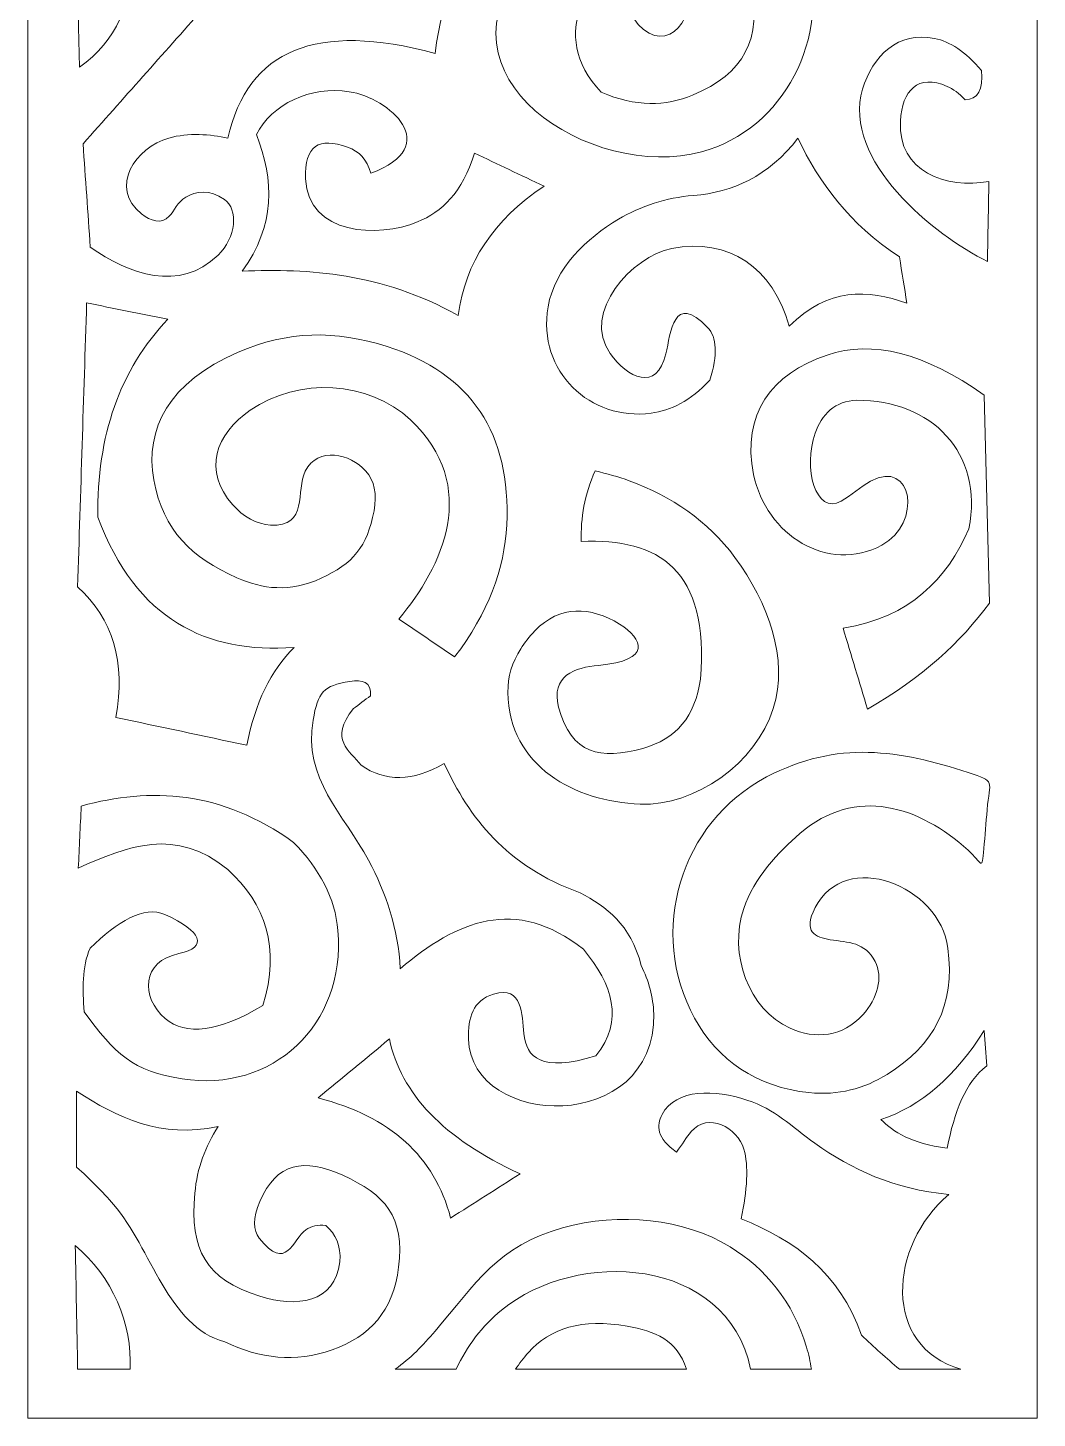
# Model space of a CAD drawing. Header units: centimetres. Extents: x -9.4 to 9.1, y -12.9 to 12.6.
# Drawn here: x 0.29 to 9.07, y -12.94 to -0.86 of the extents above; entities that cross this region are included whole.
import ezdxf

# ---------------------------------------------------------------- set-up
doc = ezdxf.new("R2010")
doc.units = ezdxf.units.CM
doc.header["$MEASUREMENT"] = 0
doc.layers.add('layer 1', color=7, linetype='Continuous')

msp = doc.modelspace()

# ---------------------------------------------------------------- linework, layer by layer
at = {"layer": 'layer 1', "color": 177, "lineweight": 9}
for points, knots in [([(0.29452, 12.63268), (0.29452, 12.63268), (9.07084, 12.63268), (9.07084, 12.63268), (9.07084, 12.63268), (9.07084, 12.63268), (9.07084, -12.94053), (9.07084, -12.94053), (9.07084, -12.94053), (9.07084, -12.94053), (0.29452, -12.94053), (0.29452, -12.94053), (0.29452, -12.94053), (0.29452, -12.94053), (0.29452, 12.63268), (0.29452, 12.63268)], [0, 0, 0, 0, 0.2, 0.2, 0.2, 0.2, 0.4, 0.4, 0.4, 0.4, 0.6, 0.6, 0.6, 0.6, 1, 1, 1, 1]), ([(2.00365, -2.34893), (2.12886, -2.43524), (2.10531, -2.68267), (1.94837, -2.83395), (1.94837, -2.83395), (1.61063, -3.15951), (1.1762, -2.99812), (0.83746, -2.76315), (0.83746, -2.76315), (0.81675, -2.46387), (0.79604, -2.16459), (0.77532, -1.86531), (0.77532, -1.86531), (1.12229, -1.47518), (1.46925, -1.08505), (1.81621, -0.69491), (1.81621, -0.69491), (2.18862, -0.71531), (2.54985, -0.72497), (2.88217, -0.66061), (2.88217, -0.66061), (3.35169, -0.56968), (3.60576, -0.3495), (3.83643, -0.07816), (3.83643, -0.07816), (4.1883, 0.33575), (4.38386, 0.66391), (4.94473, 0.81998), (4.94473, 0.81998), (5.43604, 0.95671), (6.00214, 0.89932), (6.40088, 0.65438), (6.40088, 0.65438), (6.70625, 0.4668), (6.95034, 0.17296), (7.06531, -0.21636), (7.06531, -0.21636), (7.2791, -0.94031), (6.87164, -1.73886), (6.15307, -1.9348), (6.15307, -1.9348), (5.20186, -2.19415), (3.74825, -1.28039), (4.64701, -0.26426), (4.64701, -0.26426), (4.8338, -0.05308), (5.11271, 0.03303), (5.50516, -0.03503), (5.50516, -0.03503), (5.76208, -0.07958), (5.97112, -0.16784), (6.03444, -0.46408), (6.03444, -0.46408), (6.1135, -0.83394), (5.79448, -1.12372), (5.55659, -0.76837), (5.55659, -0.76837), (5.19262, -0.22472), (4.79772, -0.92634), (5.28067, -1.41639), (5.28067, -1.41639), (5.57974, -1.54554), (5.84029, -1.53952), (6.07479, -1.4421), (6.07479, -1.4421), (6.52516, -1.25501), (6.67374, -0.9626), (6.58986, -0.4625), (6.58986, -0.4625), (6.41578, 0.57551), (5.07711, 0.64882), (4.41373, 0.10432), (4.41373, 0.10432), (4.07768, -0.17151), (3.89951, -0.57189), (3.83585, -1.0797), (3.83585, -1.0797), (2.80611, -0.80078), (2.20539, -1.04662), (2.03371, -1.81721), (2.03371, -1.81721), (1.88303, -1.78197), (1.68918, -1.76801), (1.52114, -1.81526), (1.52114, -1.81526), (1.23119, -1.89677), (0.99593, -2.24665), (1.28362, -2.47449), (1.28362, -2.47449), (1.3617, -2.53632), (1.45755, -2.56754), (1.52412, -2.49544), (1.52412, -2.49544), (1.56663, -2.4494), (1.5981, -2.37092), (1.66735, -2.3291), (1.66735, -2.3291), (1.7564, -2.27533), (1.87554, -2.26063), (2.00365, -2.34893)], [0, 0, 0, 0, 0.03846154, 0.03846154, 0.03846154, 0.03846154, 0.07692308, 0.07692308, 0.07692308, 0.07692308, 0.11538462, 0.11538462, 0.11538462, 0.11538462, 0.15384615, 0.15384615, 0.15384615, 0.15384615, 0.19230769, 0.19230769, 0.19230769, 0.19230769, 0.23076923, 0.23076923, 0.23076923, 0.23076923, 0.26923077, 0.26923077, 0.26923077, 0.26923077, 0.30769231, 0.30769231, 0.30769231, 0.30769231, 0.34615385, 0.34615385, 0.34615385, 0.34615385, 0.38461538, 0.38461538, 0.38461538, 0.38461538, 0.42307692, 0.42307692, 0.42307692, 0.42307692, 0.46153846, 0.46153846, 0.46153846, 0.46153846, 0.5, 0.5, 0.5, 0.5, 0.53846154, 0.53846154, 0.53846154, 0.53846154, 0.57692308, 0.57692308, 0.57692308, 0.57692308, 0.61538462, 0.61538462, 0.61538462, 0.61538462, 0.65384615, 0.65384615, 0.65384615, 0.65384615, 0.69230769, 0.69230769, 0.69230769, 0.69230769, 0.73076923, 0.73076923, 0.73076923, 0.73076923, 0.76923077, 0.76923077, 0.76923077, 0.76923077, 0.80769231, 0.80769231, 0.80769231, 0.80769231, 0.84615385, 0.84615385, 0.84615385, 0.84615385, 0.88461538, 0.88461538, 0.88461538, 0.88461538, 0.92307692, 0.92307692, 0.92307692, 0.92307692, 1, 1, 1, 1]), ([(0.70752, 0.66679), (1.2732, 0.19162), (1.39929, -0.74538), (0.743, -1.20028), (0.743, -1.20028), (0.73117, -0.57791), (0.71935, 0.04444), (0.70752, 0.66679)], [0, 0, 0, 0, 0.33333333, 0.33333333, 0.33333333, 0.33333333, 1, 1, 1, 1]), ([(8.65105, -2.19232), (8.64672, -2.42435), (8.6424, -2.65638), (8.63808, -2.8884), (8.63808, -2.8884), (8.17925, -2.66306), (7.36786, -2.00888), (7.55255, -1.39115), (7.55255, -1.39115), (7.63985, -1.09912), (7.86266, -0.88387), (8.17903, -0.94937), (8.17903, -0.94937), (8.31076, -0.97664), (8.44608, -1.06294), (8.58619, -1.22852), (8.58619, -1.22852), (8.60218, -1.39531), (8.55462, -1.48009), (8.44351, -1.48286), (8.44351, -1.48286), (8.39163, -1.42587), (8.33975, -1.38914), (8.28787, -1.36616), (8.28787, -1.36616), (8.03393, -1.25366), (7.89572, -1.40157), (7.88171, -1.66852), (7.88171, -1.66852), (7.85837, -2.1128), (8.27957, -2.25675), (8.65105, -2.19232)], [0, 0, 0, 0, 0.11111111, 0.11111111, 0.11111111, 0.11111111, 0.22222222, 0.22222222, 0.22222222, 0.22222222, 0.33333333, 0.33333333, 0.33333333, 0.33333333, 0.44444444, 0.44444444, 0.44444444, 0.44444444, 0.55555556, 0.55555556, 0.55555556, 0.55555556, 0.66666667, 0.66666667, 0.66666667, 0.66666667, 0.77777778, 0.77777778, 0.77777778, 0.77777778, 1, 1, 1, 1]), ([(4.03782, -3.35637), (4.09571, -2.90028), (4.34429, -2.52618), (4.78353, -2.23407), (4.78353, -2.23407), (4.58157, -2.13787), (4.37961, -2.04168), (4.17764, -1.94547), (4.17764, -1.94547), (4.07453, -2.29154), (3.8947, -2.45667), (3.68224, -2.54481), (3.68224, -2.54481), (3.3441, -2.68509), (2.73017, -2.65921), (2.71041, -2.17078), (2.71041, -2.17078), (2.6986, -1.87888), (2.82561, -1.80408), (3.07497, -1.8941), (3.07497, -1.8941), (3.17517, -1.93028), (3.24662, -2.00108), (3.27657, -2.12184), (3.27657, -2.12184), (3.91715, -1.88423), (3.43564, -1.46621), (3.09013, -1.41222), (3.09013, -1.41222), (2.75362, -1.35964), (2.41363, -1.52271), (2.28228, -1.78515), (2.28228, -1.78515), (2.43557, -2.18063), (2.44977, -2.57611), (2.158, -2.97158), (2.158, -2.97158), (2.74871, -2.95168), (3.3514, -2.98117), (4.03782, -3.35637)], [0, 0, 0, 0, 0.09090909, 0.09090909, 0.09090909, 0.09090909, 0.18181818, 0.18181818, 0.18181818, 0.18181818, 0.27272727, 0.27272727, 0.27272727, 0.27272727, 0.36363636, 0.36363636, 0.36363636, 0.36363636, 0.45454545, 0.45454545, 0.45454545, 0.45454545, 0.54545455, 0.54545455, 0.54545455, 0.54545455, 0.63636364, 0.63636364, 0.63636364, 0.63636364, 0.72727273, 0.72727273, 0.72727273, 0.72727273, 0.81818182, 0.81818182, 0.81818182, 0.81818182, 1, 1, 1, 1]), ([(7.93764, -3.24982), (7.91603, -3.11597), (7.89441, -2.98211), (7.87279, -2.84824), (7.87279, -2.84824), (7.43574, -2.56003), (7.17353, -2.20416), (6.99076, -1.81751), (6.99076, -1.81751), (6.73319, -2.14874), (6.42262, -2.28741), (6.08148, -2.31456), (6.08148, -2.31456), (5.84312, -2.33353), (5.62458, -2.40628), (5.4296, -2.52141), (5.4296, -2.52141), (5.15466, -2.68375), (4.87635, -2.94508), (4.818, -3.28161), (4.818, -3.28161), (4.7202, -3.84561), (5.18947, -4.27789), (5.71313, -4.20578), (5.71313, -4.20578), (5.88392, -4.18226), (6.0547, -4.10111), (6.22547, -3.91913), (6.22547, -3.91913), (6.29388, -3.69882), (6.28688, -3.54596), (6.20446, -3.46056), (6.20446, -3.46056), (5.90649, -3.15178), (5.885, -3.50713), (5.84235, -3.69063), (5.84235, -3.69063), (5.7639, -4.02818), (5.50548, -3.89492), (5.35908, -3.68899), (5.35908, -3.68899), (5.10279, -3.32849), (5.55155, -2.84197), (5.89324, -2.77504), (5.89324, -2.77504), (6.38884, -2.67795), (6.77532, -2.94153), (6.91294, -3.45061), (6.91294, -3.45061), (7.25452, -3.11072), (7.59609, -3.12999), (7.93764, -3.24982)], [0, 0, 0, 0, 0.07142857, 0.07142857, 0.07142857, 0.07142857, 0.14285714, 0.14285714, 0.14285714, 0.14285714, 0.21428571, 0.21428571, 0.21428571, 0.21428571, 0.28571429, 0.28571429, 0.28571429, 0.28571429, 0.35714286, 0.35714286, 0.35714286, 0.35714286, 0.42857143, 0.42857143, 0.42857143, 0.42857143, 0.5, 0.5, 0.5, 0.5, 0.57142857, 0.57142857, 0.57142857, 0.57142857, 0.64285714, 0.64285714, 0.64285714, 0.64285714, 0.71428571, 0.71428571, 0.71428571, 0.71428571, 0.78571429, 0.78571429, 0.78571429, 0.78571429, 0.85714286, 0.85714286, 0.85714286, 0.85714286, 1, 1, 1, 1]), ([(0.80616, -3.24816), (1.04144, -3.29538), (1.27672, -3.34259), (1.512, -3.3898), (1.512, -3.3898), (1.0958, -3.82745), (0.8932, -4.40075), (0.90419, -5.10969), (0.90419, -5.10969), (1.23915, -6.00673), (1.84779, -6.29541), (2.60997, -6.24279), (2.60997, -6.24279), (2.40701, -6.44129), (2.26976, -6.72457), (2.19823, -7.09262), (2.19823, -7.09262), (1.81917, -7.01169), (1.44011, -6.93075), (1.06105, -6.84981), (1.06105, -6.84981), (1.14712, -6.37038), (1.03602, -5.99268), (0.72773, -5.71671), (0.72773, -5.71671), (0.75388, -4.89386), (0.78002, -4.07101), (0.80616, -3.24816)], [0, 0, 0, 0, 0.125, 0.125, 0.125, 0.125, 0.25, 0.25, 0.25, 0.25, 0.375, 0.375, 0.375, 0.375, 0.5, 0.5, 0.5, 0.5, 0.625, 0.625, 0.625, 0.625, 0.75, 0.75, 0.75, 0.75, 1, 1, 1, 1]), ([(3.521, -5.99527), (3.68251, -6.10513), (3.84402, -6.21499), (4.00552, -6.32484), (4.00552, -6.32484), (4.29689, -5.94248), (4.43959, -5.56012), (4.45853, -5.17776), (4.45853, -5.17776), (4.49779, -4.38501), (4.14975, -3.85985), (3.41867, -3.62698), (3.41867, -3.62698), (2.96324, -3.48192), (2.55762, -3.49021), (2.12227, -3.67688), (2.12227, -3.67688), (1.52231, -3.93414), (1.30937, -4.34409), (1.39075, -4.78645), (1.39075, -4.78645), (1.4728, -5.23246), (1.72052, -5.45926), (2.11229, -5.63615), (2.11229, -5.63615), (2.3339, -5.73621), (2.57199, -5.76547), (2.84593, -5.64049), (2.84593, -5.64049), (3.12133, -5.51485), (3.24542, -5.36733), (3.30468, -5.0548), (3.30468, -5.0548), (3.3323, -4.90917), (3.30831, -4.79398), (3.23272, -4.70923), (3.23272, -4.70923), (3.09591, -4.55582), (2.81936, -4.49334), (2.70739, -4.71016), (2.70739, -4.71016), (2.62058, -4.87828), (2.73787, -5.1971), (2.40431, -5.17935), (2.40431, -5.17935), (2.28868, -5.17319), (2.16343, -5.10193), (2.07635, -5.00307), (2.07635, -5.00307), (1.81277, -4.70385), (1.92832, -4.38663), (2.22917, -4.17998), (2.22917, -4.17998), (2.6477, -3.89248), (3.25867, -3.92146), (3.62194, -4.26439), (3.62194, -4.26439), (4.2325, -4.84074), (3.89951, -5.54303), (3.521, -5.99527)], [0, 0, 0, 0, 0.0625, 0.0625, 0.0625, 0.0625, 0.125, 0.125, 0.125, 0.125, 0.1875, 0.1875, 0.1875, 0.1875, 0.25, 0.25, 0.25, 0.25, 0.3125, 0.3125, 0.3125, 0.3125, 0.375, 0.375, 0.375, 0.375, 0.4375, 0.4375, 0.4375, 0.4375, 0.5, 0.5, 0.5, 0.5, 0.5625, 0.5625, 0.5625, 0.5625, 0.625, 0.625, 0.625, 0.625, 0.6875, 0.6875, 0.6875, 0.6875, 0.75, 0.75, 0.75, 0.75, 0.8125, 0.8125, 0.8125, 0.8125, 0.875, 0.875, 0.875, 0.875, 1, 1, 1, 1]), ([(7.59515, -6.77749), (7.52452, -6.54343), (7.45387, -6.30937), (7.38323, -6.07531), (7.38323, -6.07531), (7.96947, -5.97835), (8.28454, -5.64817), (8.47633, -5.21198), (8.47633, -5.21198), (8.61081, -4.54725), (8.14446, -4.08931), (7.50297, -4.09443), (7.50297, -4.09443), (7.31252, -4.09595), (7.19659, -4.22219), (7.14029, -4.37959), (7.14029, -4.37959), (7.03282, -4.68008), (7.14268, -5.09412), (7.36625, -4.97082), (7.36625, -4.97082), (7.44915, -4.9251), (7.54073, -4.84206), (7.62044, -4.79842), (7.62044, -4.79842), (7.99231, -4.5948), (8.07241, -5.16418), (7.72028, -5.35366), (7.72028, -5.35366), (7.25233, -5.60549), (6.71305, -5.26411), (6.6055, -4.73934), (6.6055, -4.73934), (6.49781, -4.21391), (6.76213, -3.86542), (7.24328, -3.7015), (7.24328, -3.7015), (7.63822, -3.56693), (8.09386, -3.68289), (8.61018, -4.04937), (8.61018, -4.04937), (8.62504, -4.65178), (8.63992, -5.2542), (8.65479, -5.8566), (8.65479, -5.8566), (8.40941, -6.19536), (8.07058, -6.50657), (7.59515, -6.77749)], [0, 0, 0, 0, 0.07692308, 0.07692308, 0.07692308, 0.07692308, 0.15384615, 0.15384615, 0.15384615, 0.15384615, 0.23076923, 0.23076923, 0.23076923, 0.23076923, 0.30769231, 0.30769231, 0.30769231, 0.30769231, 0.38461538, 0.38461538, 0.38461538, 0.38461538, 0.46153846, 0.46153846, 0.46153846, 0.46153846, 0.53846154, 0.53846154, 0.53846154, 0.53846154, 0.61538462, 0.61538462, 0.61538462, 0.61538462, 0.69230769, 0.69230769, 0.69230769, 0.69230769, 0.76923077, 0.76923077, 0.76923077, 0.76923077, 0.84615385, 0.84615385, 0.84615385, 0.84615385, 1, 1, 1, 1]), ([(5.10527, -5.32172), (5.10319, -5.11694), (5.13192, -4.91216), (5.22844, -4.70735), (5.22844, -4.70735), (5.32985, -4.73291), (5.42961, -4.75771), (5.52347, -4.79311), (5.52347, -4.79311), (5.89254, -4.93229), (6.20442, -5.13729), (6.4427, -5.46013), (6.4427, -5.46013), (6.73436, -5.85527), (6.91209, -6.33987), (6.7751, -6.77384), (6.7751, -6.77384), (6.62548, -7.2478), (6.09808, -7.62345), (5.61845, -7.60412), (5.61845, -7.60412), (5.05357, -7.58135), (4.47946, -7.2804), (4.46871, -6.63311), (4.46871, -6.63311), (4.46642, -6.495), (4.50543, -6.3708), (4.58003, -6.25398), (4.58003, -6.25398), (4.61394, -6.20088), (4.65521, -6.1493), (4.70329, -6.09864), (4.70329, -6.09864), (4.91979, -5.87048), (5.19017, -5.88689), (5.43832, -6.03921), (5.43832, -6.03921), (5.64522, -6.16623), (5.72446, -6.35752), (5.25707, -6.3977), (5.25707, -6.3977), (5.05111, -6.4154), (4.83862, -6.49045), (4.91012, -6.76124), (4.91012, -6.76124), (5.01939, -7.17508), (5.27553, -7.22005), (5.64102, -7.11957), (5.64102, -7.11957), (5.93226, -7.03951), (6.09923, -6.8392), (6.14194, -6.51868), (6.14194, -6.51868), (6.22164, -5.56635), (5.78159, -5.29034), (5.10527, -5.32172)], [0, 0, 0, 0, 0.06666667, 0.06666667, 0.06666667, 0.06666667, 0.13333333, 0.13333333, 0.13333333, 0.13333333, 0.2, 0.2, 0.2, 0.2, 0.26666667, 0.26666667, 0.26666667, 0.26666667, 0.33333333, 0.33333333, 0.33333333, 0.33333333, 0.4, 0.4, 0.4, 0.4, 0.46666667, 0.46666667, 0.46666667, 0.46666667, 0.53333333, 0.53333333, 0.53333333, 0.53333333, 0.6, 0.6, 0.6, 0.6, 0.66666667, 0.66666667, 0.66666667, 0.66666667, 0.73333333, 0.73333333, 0.73333333, 0.73333333, 0.8, 0.8, 0.8, 0.8, 0.86666667, 0.86666667, 0.86666667, 0.86666667, 1, 1, 1, 1]), ([(4.3443, -9.25495), (4.163, -9.31063), (4.12116, -9.45929), (4.12654, -9.64736), (4.12654, -9.64736), (4.14891, -10.42811), (5.75623, -10.482), (5.73622, -9.42627), (5.73622, -9.42627), (5.73348, -9.28132), (5.69314, -9.14191), (5.62816, -9.00615), (5.62816, -9.00615), (5.53381, -8.64661), (5.32398, -8.49562), (5.09765, -8.37442), (5.09765, -8.37442), (4.4492, -8.14121), (4.13492, -7.72229), (3.91419, -7.25136), (3.91419, -7.25136), (3.64102, -7.40866), (3.4007, -7.41334), (3.19323, -7.2654), (3.19323, -7.2654), (3.09169, -7.1378), (2.9113, -7.04638), (3.12522, -6.77406), (3.12522, -6.77406), (3.1751, -6.73663), (3.22498, -6.6992), (3.27485, -6.66176), (3.27485, -6.66176), (3.28004, -6.54367), (3.2063, -6.51868), (3.09592, -6.5369), (3.09592, -6.5369), (2.86113, -6.57563), (2.81868, -6.62989), (2.77479, -6.87333), (2.77479, -6.87333), (2.68406, -7.3765), (3.04334, -7.69666), (3.25677, -8.09083), (3.25677, -8.09083), (3.4115, -8.3766), (3.51411, -8.68629), (3.53331, -9.03422), (3.53331, -9.03422), (4.02292, -8.61929), (4.53457, -8.39754), (5.12485, -8.86576), (5.12485, -8.86576), (5.38114, -9.1746), (5.48029, -9.48344), (5.23368, -9.79229), (5.23368, -9.79229), (4.75665, -9.93529), (4.62947, -9.8075), (4.60849, -9.59751), (4.60849, -9.59751), (4.59241, -9.43648), (4.5974, -9.17722), (4.3443, -9.25495)], [0, 0, 0, 0, 0.05882353, 0.05882353, 0.05882353, 0.05882353, 0.11764706, 0.11764706, 0.11764706, 0.11764706, 0.17647059, 0.17647059, 0.17647059, 0.17647059, 0.23529412, 0.23529412, 0.23529412, 0.23529412, 0.29411765, 0.29411765, 0.29411765, 0.29411765, 0.35294118, 0.35294118, 0.35294118, 0.35294118, 0.41176471, 0.41176471, 0.41176471, 0.41176471, 0.47058824, 0.47058824, 0.47058824, 0.47058824, 0.52941176, 0.52941176, 0.52941176, 0.52941176, 0.58823529, 0.58823529, 0.58823529, 0.58823529, 0.64705882, 0.64705882, 0.64705882, 0.64705882, 0.70588235, 0.70588235, 0.70588235, 0.70588235, 0.76470588, 0.76470588, 0.76470588, 0.76470588, 0.82352941, 0.82352941, 0.82352941, 0.82352941, 0.88235294, 0.88235294, 0.88235294, 0.88235294, 1, 1, 1, 1]), ([(8.47002, -8.00358), (8.04979, -7.62421), (7.49497, -7.44084), (7.00788, -7.85949), (7.00788, -7.85949), (6.82453, -8.01707), (6.60584, -8.2501), (6.51877, -8.5107), (6.51877, -8.5107), (6.38501, -8.911), (6.56194, -9.38791), (6.92172, -9.55147), (6.92172, -9.55147), (7.14053, -9.65094), (7.38256, -9.62569), (7.55374, -9.43643), (7.55374, -9.43643), (7.68282, -9.2937), (7.73272, -9.10992), (7.66167, -8.97085), (7.66167, -8.97085), (7.5761, -8.80332), (7.4264, -8.80508), (7.27111, -8.78194), (7.27111, -8.78194), (7.14059, -8.76247), (7.03092, -8.71553), (7.1394, -8.50371), (7.1394, -8.50371), (7.40256, -7.98989), (8.22281, -8.30775), (8.29427, -8.85606), (8.29427, -8.85606), (8.35958, -9.35717), (8.17256, -9.69799), (7.76525, -9.95255), (7.76525, -9.95255), (7.56645, -10.07678), (7.34271, -10.13667), (7.08574, -10.11085), (7.08574, -10.11085), (6.63754, -10.0658), (6.28904, -9.8267), (6.09168, -9.46481), (6.09168, -9.46481), (5.68296, -8.71528), (5.96526, -7.76245), (6.7181, -7.36765), (6.7181, -7.36765), (7.33596, -7.04364), (7.8744, -7.1352), (8.4703, -7.32969), (8.4703, -7.32969), (8.71736, -7.4103), (8.65708, -7.39466), (8.63542, -7.65397), (8.63542, -7.65397), (8.62608, -7.76581), (8.61673, -7.87766), (8.6074, -7.9895), (8.6074, -7.9895), (8.59015, -8.1961), (8.5934, -8.11494), (8.47002, -8.00358)], [0, 0, 0, 0, 0.05882353, 0.05882353, 0.05882353, 0.05882353, 0.11764706, 0.11764706, 0.11764706, 0.11764706, 0.17647059, 0.17647059, 0.17647059, 0.17647059, 0.23529412, 0.23529412, 0.23529412, 0.23529412, 0.29411765, 0.29411765, 0.29411765, 0.29411765, 0.35294118, 0.35294118, 0.35294118, 0.35294118, 0.41176471, 0.41176471, 0.41176471, 0.41176471, 0.47058824, 0.47058824, 0.47058824, 0.47058824, 0.52941176, 0.52941176, 0.52941176, 0.52941176, 0.58823529, 0.58823529, 0.58823529, 0.58823529, 0.64705882, 0.64705882, 0.64705882, 0.64705882, 0.70588235, 0.70588235, 0.70588235, 0.70588235, 0.76470588, 0.76470588, 0.76470588, 0.76470588, 0.82352941, 0.82352941, 0.82352941, 0.82352941, 0.88235294, 0.88235294, 0.88235294, 0.88235294, 1, 1, 1, 1]), ([(0.75911, -7.6206), (1.36212, -7.45537), (1.97403, -7.48325), (2.60554, -7.93599), (2.60554, -7.93599), (2.83077, -8.16733), (2.96775, -8.42031), (2.99107, -8.70251), (2.99107, -8.70251), (3.05922, -9.52733), (2.41811, -10.11423), (1.63628, -9.99178), (1.63628, -9.99178), (1.20903, -9.92485), (1.04863, -9.7752), (0.78458, -9.40784), (0.78458, -9.40784), (0.76936, -9.21277), (0.76488, -9.02141), (0.83551, -8.8559), (0.83551, -8.8559), (1.0741, -8.6254), (1.30219, -8.48182), (1.48683, -8.5634), (1.48683, -8.5634), (1.81051, -8.70642), (1.86413, -8.85042), (1.60886, -8.90276), (1.60886, -8.90276), (1.28239, -8.96971), (1.27389, -9.28255), (1.48896, -9.46673), (1.48896, -9.46673), (1.66779, -9.61989), (1.95085, -9.58274), (2.33813, -9.35528), (2.33813, -9.35528), (2.49374, -8.85161), (2.36158, -8.47024), (2.03251, -8.17254), (2.03251, -8.17254), (1.58067, -7.79778), (1.15671, -7.96977), (0.73364, -8.1594), (0.73364, -8.1594), (0.74214, -7.9798), (0.75063, -7.8002), (0.75911, -7.6206)], [0, 0, 0, 0, 0.07692308, 0.07692308, 0.07692308, 0.07692308, 0.15384615, 0.15384615, 0.15384615, 0.15384615, 0.23076923, 0.23076923, 0.23076923, 0.23076923, 0.30769231, 0.30769231, 0.30769231, 0.30769231, 0.38461538, 0.38461538, 0.38461538, 0.38461538, 0.46153846, 0.46153846, 0.46153846, 0.46153846, 0.53846154, 0.53846154, 0.53846154, 0.53846154, 0.61538462, 0.61538462, 0.61538462, 0.61538462, 0.69230769, 0.69230769, 0.69230769, 0.69230769, 0.76923077, 0.76923077, 0.76923077, 0.76923077, 0.84615385, 0.84615385, 0.84615385, 0.84615385, 1, 1, 1, 1]), ([(3.43902, -9.64488), (3.53954, -10.1173), (3.90608, -10.5113), (4.57419, -10.81638), (4.57419, -10.81638), (4.37318, -10.9445), (4.17216, -11.07264), (3.97113, -11.20077), (3.97113, -11.20077), (3.8301, -10.66469), (3.4458, -10.3169), (2.81823, -10.15741), (2.81823, -10.15741), (3.02516, -9.98656), (3.23209, -9.81572), (3.43902, -9.64488)], [0, 0, 0, 0, 0.2, 0.2, 0.2, 0.2, 0.4, 0.4, 0.4, 0.4, 0.6, 0.6, 0.6, 0.6, 1, 1, 1, 1]), ([(8.60865, -9.57259), (8.61644, -9.67454), (8.62424, -9.77649), (8.63205, -9.87845), (8.63205, -9.87845), (8.44745, -10.02063), (8.34867, -10.28088), (8.28887, -10.59482), (8.28887, -10.59482), (7.96599, -10.55204), (7.82581, -10.45271), (7.71171, -10.3453), (7.71171, -10.3453), (8.06269, -10.22724), (8.36167, -9.96967), (8.60865, -9.57259)], [0, 0, 0, 0, 0.2, 0.2, 0.2, 0.2, 0.4, 0.4, 0.4, 0.4, 0.6, 0.6, 0.6, 0.6, 1, 1, 1, 1]), ([(0.71939, -10.09979), (1.07448, -10.3275), (1.44802, -10.51329), (1.95077, -10.40572), (1.95077, -10.40572), (1.83765, -10.57748), (1.76612, -10.76876), (1.747, -10.98462), (1.747, -10.98462), (1.70336, -11.47736), (1.8378, -11.73077), (2.31137, -11.88085), (2.31137, -11.88085), (2.6274, -11.981), (2.96832, -11.9407), (3.00665, -11.58101), (3.00665, -11.58101), (3.02143, -11.44234), (2.97092, -11.34231), (2.8857, -11.26467), (2.8857, -11.26467), (2.81599, -11.25894), (2.75835, -11.2719), (2.7128, -11.30358), (2.7128, -11.30358), (2.59986, -11.3821), (2.5414, -11.68212), (2.30656, -11.3754), (2.30656, -11.3754), (2.25287, -11.30526), (2.24895, -11.20302), (2.31112, -11.05816), (2.31112, -11.05816), (2.45747, -10.71711), (2.69692, -10.67681), (3.03308, -10.82975), (3.03308, -10.82975), (3.39972, -10.99655), (3.57335, -11.1868), (3.5183, -11.62943), (3.5183, -11.62943), (3.47122, -12.00809), (3.27338, -12.22856), (2.93988, -12.34689), (2.93988, -12.34689), (2.62091, -12.46008), (2.31098, -12.42384), (2.00778, -12.27659), (2.00778, -12.27659), (1.51374, -12.14759), (1.3703, -11.46681), (1.04075, -11.0845), (1.04075, -11.0845), (0.9426, -10.97062), (0.83507, -10.86226), (0.71939, -10.75871), (0.71939, -10.75871), (0.7194, -10.53907), (0.7194, -10.31943), (0.71939, -10.09979)], [0, 0, 0, 0, 0.0625, 0.0625, 0.0625, 0.0625, 0.125, 0.125, 0.125, 0.125, 0.1875, 0.1875, 0.1875, 0.1875, 0.25, 0.25, 0.25, 0.25, 0.3125, 0.3125, 0.3125, 0.3125, 0.375, 0.375, 0.375, 0.375, 0.4375, 0.4375, 0.4375, 0.4375, 0.5, 0.5, 0.5, 0.5, 0.5625, 0.5625, 0.5625, 0.5625, 0.625, 0.625, 0.625, 0.625, 0.6875, 0.6875, 0.6875, 0.6875, 0.75, 0.75, 0.75, 0.75, 0.8125, 0.8125, 0.8125, 0.8125, 0.875, 0.875, 0.875, 0.875, 1, 1, 1, 1]), ([(8.40742, -12.5143), (7.72077, -12.31978), (7.7783, -11.44099), (8.30156, -10.99646), (8.30156, -10.99646), (7.82507, -10.95014), (7.45648, -10.77853), (7.13632, -10.5507), (7.13632, -10.5507), (6.93039, -10.40416), (6.79419, -10.25589), (6.54731, -10.17567), (6.54731, -10.17567), (6.27227, -10.08629), (5.93062, -10.07137), (5.80876, -10.30194), (5.80876, -10.30194), (5.75907, -10.39597), (5.76151, -10.50948), (5.93609, -10.62861), (5.93609, -10.62861), (5.9822, -10.56077), (6.02156, -10.49775), (6.06167, -10.45039), (6.06167, -10.45039), (6.20745, -10.27836), (6.46512, -10.41411), (6.5208, -10.6025), (6.5208, -10.6025), (6.56375, -10.74781), (6.54821, -10.95851), (6.49775, -11.20825), (6.49775, -11.20825), (6.95836, -11.39155), (7.3486, -11.67168), (7.54424, -12.21956), (7.54424, -12.21956), (7.65207, -12.32036), (7.76024, -12.42059), (7.87219, -12.5143), (7.87219, -12.5143), (7.87219, -12.5143), (8.40742, -12.5143), (8.40742, -12.5143)], [0, 0, 0, 0, 0.08333333, 0.08333333, 0.08333333, 0.08333333, 0.16666667, 0.16666667, 0.16666667, 0.16666667, 0.25, 0.25, 0.25, 0.25, 0.33333333, 0.33333333, 0.33333333, 0.33333333, 0.41666667, 0.41666667, 0.41666667, 0.41666667, 0.5, 0.5, 0.5, 0.5, 0.58333333, 0.58333333, 0.58333333, 0.58333333, 0.66666667, 0.66666667, 0.66666667, 0.66666667, 0.75, 0.75, 0.75, 0.75, 0.83333333, 0.83333333, 0.83333333, 0.83333333, 1, 1, 1, 1]), ([(3.48982, -12.5143), (3.62215, -12.41951), (3.73171, -12.30687), (3.83643, -12.18368), (3.83643, -12.18368), (4.1883, -11.76978), (4.38386, -11.44162), (4.94473, -11.28555), (4.94473, -11.28555), (5.43604, -11.14882), (6.00214, -11.20621), (6.40088, -11.45115), (6.40088, -11.45115), (6.70625, -11.63873), (6.95034, -11.93257), (7.06531, -12.32189), (7.06531, -12.32189), (7.08413, -12.3856), (7.09803, -12.4499), (7.10743, -12.5143), (7.10743, -12.5143), (7.10743, -12.5143), (6.57953, -12.5143), (6.57953, -12.5143), (6.57953, -12.5143), (6.36888, -11.52772), (5.06546, -11.46627), (4.41373, -12.0012), (4.41373, -12.0012), (4.24343, -12.14099), (4.1137, -12.31278), (4.01885, -12.5143), (4.01885, -12.5143), (4.01885, -12.5143), (3.48982, -12.5143), (3.48982, -12.5143)], [0, 0, 0, 0, 0.1, 0.1, 0.1, 0.1, 0.2, 0.2, 0.2, 0.2, 0.3, 0.3, 0.3, 0.3, 0.4, 0.4, 0.4, 0.4, 0.5, 0.5, 0.5, 0.5, 0.6, 0.6, 0.6, 0.6, 0.7, 0.7, 0.7, 0.7, 0.8, 0.8, 0.8, 0.8, 1, 1, 1, 1]), ([(0.70752, -11.43873), (1.02662, -11.70678), (1.20579, -12.12178), (1.1836, -12.5143), (1.1836, -12.5143), (1.1836, -12.5143), (0.72796, -12.5143), (0.72796, -12.5143), (0.72796, -12.5143), (0.72115, -12.15578), (0.71434, -11.79726), (0.70752, -11.43873)], [0, 0, 0, 0, 0.25, 0.25, 0.25, 0.25, 0.5, 0.5, 0.5, 0.5, 1, 1, 1, 1]), ([(4.53427, -12.5143), (4.56674, -12.46644), (4.60416, -12.41823), (4.64701, -12.36979), (4.64701, -12.36979), (4.8338, -12.1586), (5.11271, -12.07249), (5.50516, -12.14055), (5.50516, -12.14055), (5.74533, -12.1822), (5.94365, -12.26207), (6.02021, -12.5143), (6.02021, -12.5143), (6.02021, -12.5143), (4.53427, -12.5143), (4.53427, -12.5143)], [0, 0, 0, 0, 0.2, 0.2, 0.2, 0.2, 0.4, 0.4, 0.4, 0.4, 0.6, 0.6, 0.6, 0.6, 1, 1, 1, 1])]:
    msp.add_open_spline(points, degree=3, knots=knots, dxfattribs=at)

doc.saveas('drawing.dxf')
